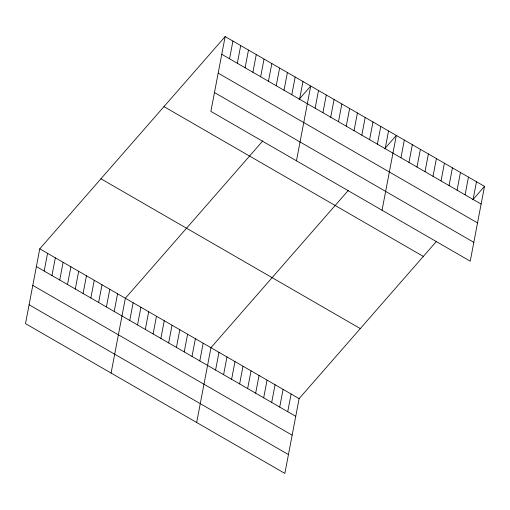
<?xml version="1.0" encoding="UTF-8"?>
<svg xmlns="http://www.w3.org/2000/svg" width="510" height="510" viewBox="0 0 510 510"><rect width="100%" height="100%" fill="white"/><g stroke="black" fill="none" stroke-linecap="round" stroke-linejoin="round"><path stroke-width="0.76" d="M225.146 36.586L210.879 111.378L470.233 261.171L484.5 186.373L225.146 36.586L39.767 248.829L25.5 323.627L284.854 473.414L299.121 398.622L436.579 241.243M44.172 271.033L47.551 253.323M51.95 275.527L55.329 257.818M59.734 280.015L63.112 262.312M67.511 284.51L70.89 266.806M75.295 289.004L78.674 271.301M83.073 293.499L86.451 275.795M90.856 297.993L94.235 280.283M98.634 302.487L102.013 284.778M106.418 306.982L109.797 289.272M114.195 311.476L117.574 293.766M111.091 373.052L125.358 298.261L262.809 140.881M129.757 320.458L133.135 302.755M137.541 324.953L140.919 307.249M145.318 329.447L148.697 311.744M153.102 333.942L156.481 316.238M160.88 338.436L164.258 320.733M168.663 342.93L172.042 325.221M229.545 58.784L232.923 41.08M176.441 347.425L179.82 329.715M237.328 63.278L240.707 45.575M184.225 351.919L187.603 334.209M245.106 67.773L248.485 50.069M192.002 356.413L195.381 338.704M252.89 72.267L256.269 54.557M199.786 360.908L203.165 343.198M260.667 76.761L264.046 59.052M196.675 422.484L210.942 347.692L348.4 190.313M268.451 81.256L271.83 63.546M215.583 370.031L218.962 352.321M276.229 85.75L279.608 68.04M223.597 374.659L226.976 356.949M284.013 90.245L287.391 72.535M231.616 379.287L234.995 361.584M291.79 94.739L295.169 77.029M239.63 383.915L243.009 366.212M299.574 99.227L302.953 81.523M247.65 388.55L251.028 370.84M296.463 160.809L310.73 86.018L299.007 99.444M255.663 393.178L259.042 375.468M315.135 108.216L318.514 90.512M263.683 397.806L267.061 380.103M322.913 112.71L326.292 95.007M271.696 402.441L275.075 384.731M330.697 117.204L334.075 99.495M279.716 407.069L283.095 389.359M338.474 121.699L341.853 103.989M287.729 411.697L291.108 393.994M346.258 126.193L349.637 108.483M354.036 130.688L357.414 112.978M361.819 135.182L365.198 117.472M369.597 139.67L372.976 121.966M377.381 144.164L380.76 126.461M385.158 148.659L388.537 130.955M382.054 210.241L396.321 135.45L384.591 148.869M400.956 157.781L404.334 140.078M408.975 162.416L412.354 144.706M416.989 167.044L420.367 149.334M425.008 171.672L428.387 153.969M433.022 176.301L436.401 158.597M441.042 180.935L444.42 163.226M449.055 185.563L452.434 167.854M457.075 190.192L460.453 172.488M465.088 194.82L468.467 177.117M473.108 199.455L476.487 181.745M472.776 199.799L484.5 186.373M221.767 54.289L481.121 204.083M218.172 73.134L477.526 222.921M214.468 92.539L473.828 242.333M163.971 106.628L423.325 256.415M100.942 178.787L360.296 328.58M39.767 248.829L299.121 398.622M36.388 266.539L295.749 416.326M32.799 285.377L292.153 435.164M29.095 304.782L288.45 454.576"/></g></svg>
